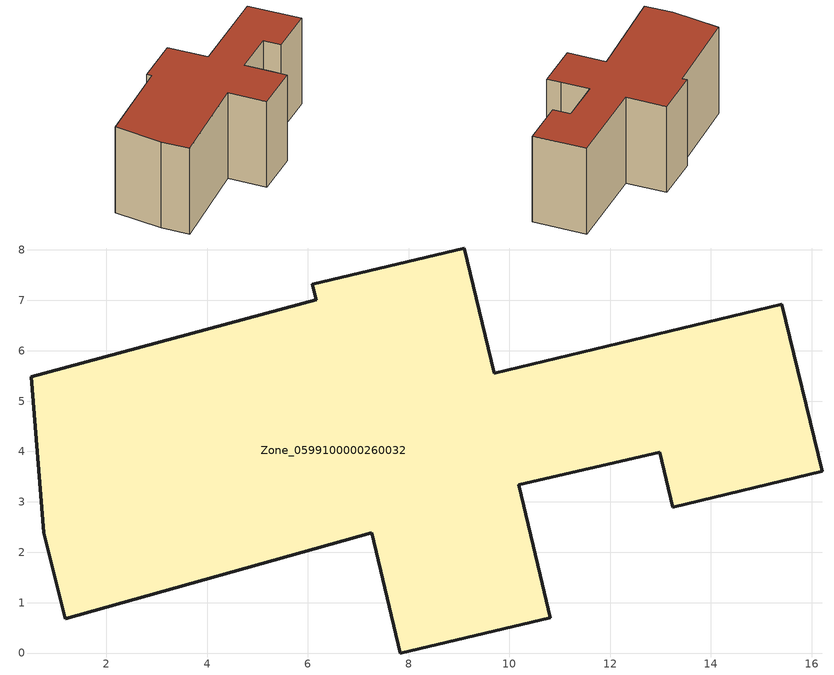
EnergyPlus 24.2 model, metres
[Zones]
Zone_0599100000260032
 floor ground (C_G): 6.09,7.32 9.1,8.04 9.7,5.55 15.41,6.92 16.21,3.61 13.24,2.89 12.98,3.99 10.19,3.34 10.61,1.55 10.81,0.7 7.83,0 7.27,2.39 1.18,0.68 0.75,2.38 0.51,5.49 6.17,7.01 z0
 wall outside (C_F): 6.17,7.01 0.51,5.49 0.75,2.38 1.18,0.68 7.27,2.39 7.83,0 10.81,0.7 10.61,1.55 10.19,3.34 12.98,3.99 13.24,2.89 16.21,3.61 15.41,6.92 9.7,5.55 9.1,8.04 6.09,7.32 6.17,7.01 z0:5.88
 roof outside (C_R): 9.1,8.04 6.09,7.32 6.17,7.01 0.51,5.49 0.75,2.38 1.18,0.68 7.27,2.39 7.83,0 10.81,0.7 10.61,1.55 10.19,3.34 12.98,3.99 13.24,2.89 16.21,3.61 15.41,6.92 9.7,5.55 z5.88
[BUILDING]
Pand.0599100000260032: North Axis=0; Terrain=City; Loads Convergence Tolerance Value=0.04; Temperature Convergence Tolerance Value=0.4; Solar Distribution=FullExterior; Maximum Number of Warmup Days=25; Minimum Number of Warmup Days=1
[Site:Location]
Rotterdam.The.Hague.AP_ZH_NLD Design_Conditions: Latitude=51.96; Longitude=4.45; Time Zone=1; Elevation=-4.5
[SITE:GROUNDTEMPERATURE:BUILDINGSURFACE]
18, 18, 18, 18, 18, 18, 18, 18, 18, 18, 18, 18
[MATERIAL] Thermal Absorptance=0.9; Solar Absorptance=0.7; Visible Absorptance=0.7
Name | Roughness | Thickness | Conductivity | Density | Specific Heat
G.TI.1965-1974 | MediumSmooth | 0.15 | 0.882353 | 540 | 1210
F.TI.1965-1974 | Rough | 0.3 | 0.697674 | 1920 | 840
R.TI.1965-1974 | MediumRough | 0.2 | 0.232558 | 1500 | 1000
[CONSTRUCTION]
C_G: G.TI.1965-1974
C_F: F.TI.1965-1974
C_R: R.TI.1965-1974
[ZONE]
Zone_0599100000260032: Type=1; Multiplier=1; Ceiling Height=Autocalculate; Volume=Autocalculate; Floor Area=autocalculate; Part of Total Floor Area=Yes
[ZONEINFILTRATION:DESIGNFLOWRATE]
Infil_Zone_0599100000260032: Zone or ZoneList or Space or SpaceList=Zone_0599100000260032; Schedule=AlwaysOn; Design Flow Rate Calculation Method=Flow/Area; Flow Rate per Floor Area=0.003; Constant Term Coefficient=1; Temperature Term Coefficient=0; Velocity Term Coefficient=0; Velocity Squared Term Coefficient=0
[HVACTEMPLATE:ZONE:IDEALLOADSAIRSYSTEM]
Zone_0599100000260032: Maximum Heating Supply Air Temperature=50; Minimum Cooling Supply Air Temperature=13; Maximum Heating Supply Air Humidity Ratio=0.0156; Minimum Cooling Supply Air Humidity Ratio=0.0077; Heating Limit=NoLimit; Cooling Limit=NoLimit; Dehumidification Control Type=ConstantSensibleHeatRatio; Cooling Sensible Heat Ratio=0.7; Dehumidification Setpoint=60; Humidification Control Type=None; Humidification Setpoint=30; Outdoor Air Method=None; Outdoor Air Flow Rate per Person=0.00944; Outdoor Air Flow Rate per Zone Floor Area=0; Outdoor Air Flow Rate per Zone=0; Demand Controlled Ventilation Type=None; Outdoor Air Economizer Type=NoEconomizer; Heat Recovery Type=None; Sensible Heat Recovery Effectiveness=0.7; Latent Heat Recovery Effectiveness=0.65
[ZONECONTROL:THERMOSTAT]
ThermostatControl_Zone_0599100000260032: Zone or ZoneList=Zone_0599100000260032; Control Type Schedule=DualSetpointControlType; Control 1=Thermostat_Zone_0599100000260032; Temperature Difference Between Cutout And Setpoint=0
[THERMOSTATSETPOINT:DUALSETPOINT]
Thermostat_Zone_0599100000260032: Heating Setpoint Temperature Schedule=HeatingSetpoint_Zone_0599100000260032; Cooling Setpoint Temperature Schedule=CoolingSetpoint_Zone_0599100000260032
[SCHEDULE:COMPACT]
HeatingSetpoint_Zone_0599100000260032: Through: 12/31, For: AllDays, Until: 24:00, 21
CoolingSetpoint_Zone_0599100000260032: Through: 12/31, For: AllDays, Until: 24:00, 24
DualSetpointControlType: Through: 12/31, For: AllDays, Until: 24:00, 4
AlwaysOn: Through: 12/31, For: AllDays, Until: 24:00, 1
